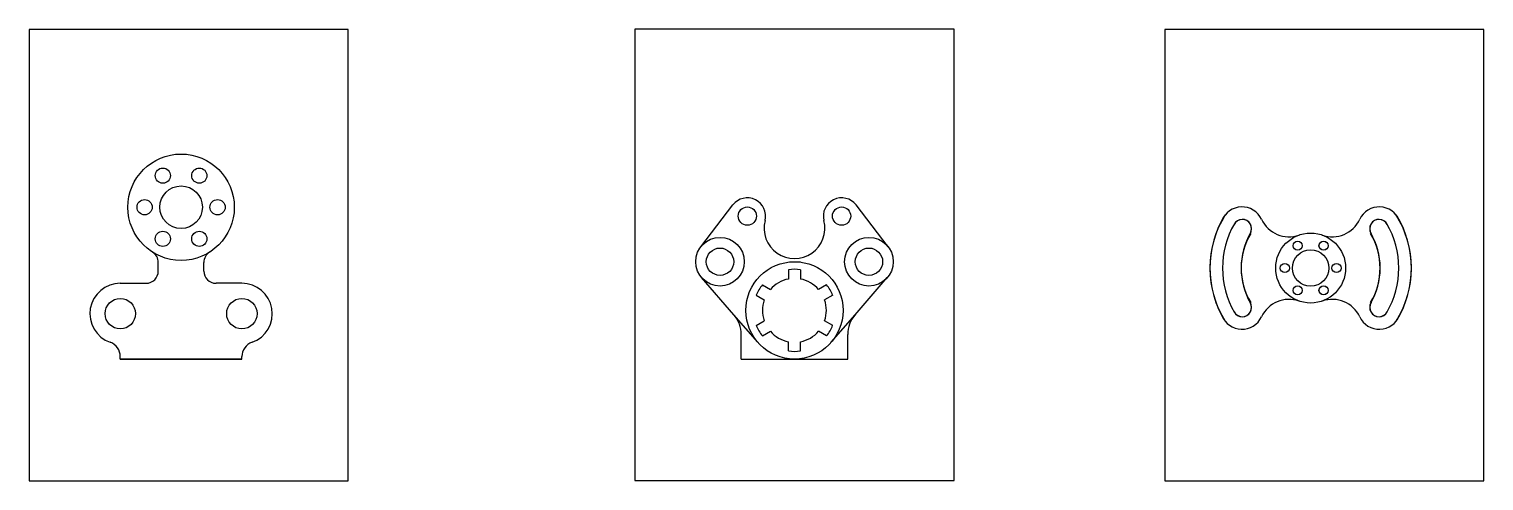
# Model space of a CAD drawing. Header units: millimetres. Extents: x 0 to 957, y 0 to 297.
import ezdxf

# ---------------------------------------------------------------- set-up
doc = ezdxf.new("R2010")
doc.units = ezdxf.units.MM

# ---------------------------------------------------------------- blocks, each defined once
blk = doc.blocks.new('*U2')
blk.add_circle((0, 0), 5)
blk = doc.blocks.new('*U3')
at = {"color": 0, "linetype": 'ByBlock', "lineweight": -2, "transparency": 16777216}
for p, rotation in [((88, 200.78), 120), ((112, 200.78), 59.99999999999999), ((76, 180), 180), ((88, 159.22), 239.9999999999999), ((112, 159.22), 299.9999999999999)]:
    blk.add_blockref('*U2', p, dxfattribs=dict(at, rotation=rotation))
blk.add_blockref('*U2', (124, 180), dxfattribs=at)
blk = doc.blocks.new('*U10')
blk.add_circle((0, 0), 3)
blk = doc.blocks.new('*U12')
at = {"color": 0, "linetype": 'ByBlock', "lineweight": -2, "transparency": 16777216}
for p, rotation in [((834.69, 154.72), 120), ((851.69, 154.72), 59.99999999999999), ((826.19, 140), 180), ((834.69, 125.28), 239.9999999999999), ((851.69, 125.28), 299.9999999999999)]:
    blk.add_blockref('*U10', p, dxfattribs=dict(at, rotation=rotation))
blk.add_blockref('*U10', (860.19, 140), dxfattribs=at)
blk = doc.blocks.new('*U8')
blk.add_blockref('*U12', (-823.19, -121.18))
blk = doc.blocks.new('*U9')
at = {"color": 0, "linetype": 'ByBlock', "lineweight": -2, "transparency": 16777216}
for p, rotation in [((849.49, 113.27), 60.00000000000003), ((869.49, 132.09), 120.0000000000001), ((836.89, 166.73), 240), ((816.89, 147.91), 300.0000000000001), ((863.19, 158.82), 180)]:
    blk.add_blockref('*U8', p, dxfattribs=dict(at, rotation=rotation))
blk.add_blockref('*U8', (823.19, 121.18), dxfattribs=at)

msp = doc.modelspace()

# ---------------------------------------------------------------- linework, layer by layer
for p, q in [((441.9, 153.92), (463.07, 181.48)), ((565.27, 153.92), (544.1, 181.48)), ((882.57, 162.74), (882.84, 162.89)), ((882.84, 162.89), (882.85, 162.9)), ((85, 138), (85, 143.67)), ((115, 138), (115, 143.67)), ((438.58, 144.17), (438.58, 144.17)), ((499.58, 144.17), (499.58, 143.92)), ((503.58, 144.17), (507.58, 144.17)), ((507.58, 144.17), (507.58, 143.92)), ((568.58, 144.17), (568.58, 144.17)), ((499.58, 138.88), (499.58, 132.79)), ((507.58, 138.88), (507.58, 132.79)), ((60, 130), (77, 130)), ((140, 130), (123, 130)), ((463.68, 109.31), (442.51, 133.68)), ((473.87, 124.71), (474.09, 124.58)), ((477.87, 131.64), (478.09, 131.51)), ((482.46, 128.99), (487.73, 125.94)), ((524.71, 128.99), (519.44, 125.94)), ((529.3, 131.64), (529.08, 131.51)), ((533.3, 124.71), (533.08, 124.58)), ((543.49, 109.31), (564.66, 133.68)), ((478.46, 122.06), (483.73, 119.02)), ((528.71, 122.06), (523.44, 119.02)), ((803.54, 117.11), (803.53, 117.1)), ((803.81, 117.26), (803.54, 117.11)), ((882.57, 117.26), (882.84, 117.11)), ((882.84, 117.11), (882.85, 117.1)), ((479.43, 91.18), (463.68, 109.31)), ((478.46, 102.29), (483.73, 105.33)), ((528.71, 102.29), (523.44, 105.33)), ((527.74, 91.18), (543.49, 109.31)), ((468.58, 80.17), (468.58, 96.19)), ((473.87, 99.64), (474.09, 99.76)), ((482.46, 95.36), (487.73, 98.4)), ((524.71, 95.36), (519.44, 98.4)), ((533.3, 99.64), (533.08, 99.76)), ((538.58, 80.17), (538.58, 96.19)), ((477.87, 92.71), (478.09, 92.83)), ((499.58, 85.47), (499.58, 91.56)), ((507.58, 85.47), (507.58, 91.56)), ((529.3, 92.71), (529.08, 92.83)), ((60, 80), (60, 81.72)), ((60, 80), (140, 80)), ((140, 80), (60, 80)), ((140, 80), (140, 81.72)), ((468.58, 80.17), (538.58, 80.17)), ((499.58, 80.17), (499.58, 80.42)), ((507.58, 80.17), (507.58, 80.42))]:
    msp.add_line(p, q)
for points in [[(0, 0), (210, 0), (210, 297), (0, 297)], [(398.58, 0.17), (608.58, 0.17), (608.58, 297.17), (398.58, 297.17)], [(747.19, 0), (957.19, 0), (957.19, 297), (747.19, 297)]]:
    msp.add_lwpolyline(points, close=True)
for centre, radius in [((100, 180), 35), ((100, 180), 14), ((472.58, 174.17), 6), ((534.58, 174.17), 6), ((843.19, 140), 23), ((454.58, 144.17), 16), ((454.58, 144.17), 9), ((552.58, 144.17), 16), ((552.58, 144.17), 9), ((503.58, 112.17), 32), ((843.19, 140), 12), ((60, 110), 10), ((140, 110), 10)]:
    msp.add_circle(centre, radius)
for centre, radius, start, end in [((472.58, 174.17), 12, 345.63849, 142.47112), ((534.58, 174.17), 12, 37.52888, 194.36151), ((842.9, 139.91), 66, 147.9223, 211.04793), ((842.9, 140.09), 66, 148.95207, 212.0777), ((798.03, 166.04), 14.2, 25.16248, 158.46528), ((798.03, 166.04), 14.2, 25.16248, 158.46528), ((888.35, 166.04), 14.2, 21.53472, 154.83752), ((888.35, 166.04), 14.2, 21.53472, 154.83752), ((843.48, 139.91), 66, 328.95207, 32.0777), ((843.48, 139.91), 66, 28.35549, 32.0777), ((843.48, 140.09), 66, 327.9223, 31.04793), ((843.48, 140.09), 66, 29.03955, 31.04793), ((503.58, 166.24), 20, 165.63849, 14.36151), ((843.19, 140), 58, 149.80939, 210.19061), ((843.19, 140), 58, 149.80939, 210.19061), ((798.22, 165.91), 6.11, 330.44996, 152.36591), ((798.22, 165.91), 6.11, 327.23026, 152.36591), ((842.45, 140.31), 45, 149.57664, 210.81189), ((842.45, 139.69), 45, 149.18811, 210.42336), ((828.98, 180.58), 20, 205.16248, 289.29507), ((828.98, 180.58), 20, 205.16248, 289.29507), ((857.4, 180.58), 20, 250.70493, 334.83752), ((857.4, 180.58), 20, 250.70493, 334.83752), ((888.15, 165.91), 6.11, 27.63409, 209.55004), ((888.15, 165.91), 6.11, 27.63409, 212.76974), ((843.92, 140.31), 45, 329.18811, 30.42336), ((843.92, 139.69), 45, 329.57664, 30.81189), ((843.19, 140), 58, 329.80939, 30.19061), ((843.19, 140), 58, 329.80939, 30.19061), ((77, 143.67), 8, 0, 57.66397), ((123, 143.67), 8, 122.33603, 180), ((77, 138), 8, 270, 0), ((123, 138), 8, 180, 270), ((503.58, 112.17), 27, 81.48038, 98.51962), ((60, 110), 20, 90, 250.52878), ((140, 110), 20, 289.47122, 90), ((503.58, 112.17), 27, 141.48038, 158.51962), ((503.58, 112.17), 21, 100.98058, 139.01942), ((503.58, 112.17), 21, 40.98058, 79.01942), ((503.58, 112.17), 27, 21.48038, 38.51962), ((503.58, 112.17), 21, 160.98058, 199.01942), ((503.58, 112.17), 21, 340.98058, 19.01942), ((798.22, 114.09), 6.11, 207.63409, 32.76974), ((798.22, 114.09), 6.11, 207.63409, 29.55004), ((828.98, 99.42), 20, 70.70493, 154.83752), ((828.98, 99.42), 20, 70.70493, 154.83752), ((857.4, 99.42), 20, 25.16248, 109.29507), ((857.4, 99.42), 20, 25.16248, 109.29507), ((888.15, 114.09), 6.11, 147.23026, 332.36591), ((888.15, 114.09), 6.11, 150.44996, 332.36591), ((448.58, 96.19), 20, 0, 40.98665), ((558.58, 96.19), 20, 139.01335, 180), ((798.03, 113.96), 14.2, 201.53472, 334.83752), ((798.03, 113.96), 14.2, 201.53472, 334.83752), ((888.35, 113.96), 14.2, 205.16248, 338.46528), ((888.35, 113.96), 14.2, 205.16248, 338.46528), ((843.48, 140.09), 66, 327.9223, 331.64451), ((843.48, 139.91), 66, 328.95207, 330.96045), ((503.58, 112.17), 27, 201.48038, 218.51962), ((503.58, 112.17), 21, 220.98058, 259.01942), ((503.58, 112.17), 21, 280.98058, 319.01942), ((503.58, 112.17), 27, 321.48038, 338.51962), ((50, 81.72), 10, 0, 70.52878), ((150, 81.72), 10, 109.47122, 180), ((503.58, 112.17), 27, 261.48038, 278.51962)]:
    msp.add_arc(centre, radius, start, end)

# ---------------------------------------------------------------- block references
for name in ['*U3', '*U9']:
    msp.add_blockref(name, (0, 0))

doc.saveas('drawing.dxf')
